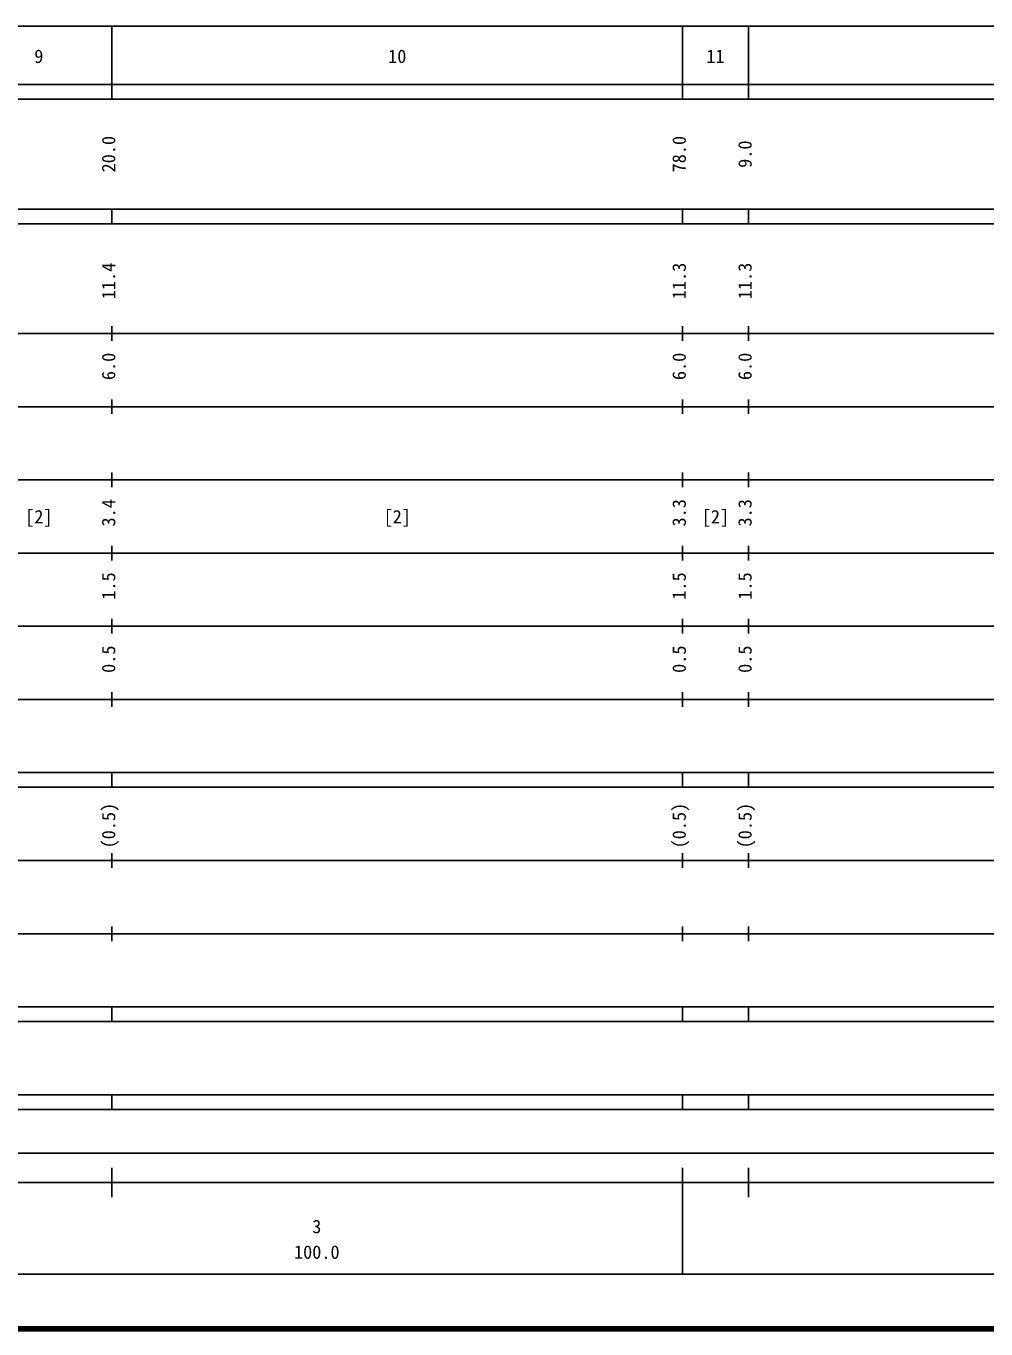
# Model space of a CAD drawing. Units: millimetres on the paper, enlarged 1000 times. Extents: x 40000 to 680000, y 20000 to 380000.
# Drawn here: x 278250 to 409484, y 20000 to 198000 of the extents above; entities that cross this region are included whole.
import ezdxf
from ezdxf.enums import TextEntityAlignment as Align

# ---------------------------------------------------------------- set-up
doc = ezdxf.new("R2010")
doc.units = ezdxf.units.MM
doc.header["$LTSCALE"] = 1000
doc.layers.add('M-TTL', color=2, linetype='Continuous', lineweight=140)
doc.layers.add('M-TTL-BAND', color=7, linetype='Continuous', lineweight=25)
doc.styles.add('ＭＳ ゴシック', font='')
doc.styles.get('ＭＳ ゴシック').set_extended_font_data('MS Gothic')

msp = doc.modelspace()

# ---------------------------------------------------------------- linework, layer by layer
at = {"layer": 'M-TTL'}
msp.add_line((40000, 20000), (680000, 20000), dxfattribs=at)
at = {"layer": 'M-TTL-BAND'}
for p, q in [((68000, 198000), (579000, 198000)), ((290000, 188000), (290000, 198000)), ((368000, 188000), (368000, 198000)), ((377000, 188000), (377000, 198000)), ((40000, 190000), (579000, 190000)), ((40000, 188000), (579000, 188000)), ((40000, 173000), (579000, 173000)), ((290000, 171000), (290000, 173000)), ((368000, 171000), (368000, 173000)), ((377000, 171000), (377000, 173000)), ((40000, 171000), (579000, 171000)), ((290000, 155000), (290000, 157000)), ((368000, 155000), (368000, 157000)), ((377000, 155000), (377000, 157000)), ((40000, 156000), (579000, 156000)), ((46000, 146000), (579000, 146000)), ((290000, 145000), (290000, 147000)), ((368000, 145000), (368000, 147000)), ((377000, 145000), (377000, 147000)), ((52000, 136000), (579000, 136000)), ((290000, 135000), (290000, 137000)), ((368000, 135000), (368000, 137000)), ((377000, 135000), (377000, 137000)), ((290000, 125000), (290000, 127000)), ((368000, 125000), (368000, 127000)), ((377000, 125000), (377000, 127000)), ((46000, 126000), (579000, 126000)), ((52000, 116000), (579000, 116000)), ((290000, 115000), (290000, 117000)), ((368000, 115000), (368000, 117000)), ((377000, 115000), (377000, 117000)), ((290000, 105000), (290000, 107000)), ((368000, 105000), (368000, 107000)), ((377000, 105000), (377000, 107000)), ((46000, 106000), (579000, 106000)), ((40000, 96000), (579000, 96000)), ((290000, 94000), (290000, 96000)), ((368000, 94000), (368000, 96000)), ((377000, 94000), (377000, 96000)), ((40000, 94000), (579000, 94000)), ((49000, 84000), (579000, 84000)), ((290000, 83000), (290000, 85000)), ((368000, 83000), (368000, 85000)), ((377000, 83000), (377000, 85000)), ((290000, 73000), (290000, 75000)), ((368000, 73000), (368000, 75000)), ((377000, 73000), (377000, 75000)), ((40000, 74000), (579000, 74000)), ((40000, 64000), (579000, 64000)), ((290000, 62000), (290000, 64000)), ((368000, 62000), (368000, 64000)), ((377000, 62000), (377000, 64000)), ((40000, 62000), (579000, 62000)), ((40000, 52000), (579000, 52000)), ((290000, 50000), (290000, 52000)), ((368000, 50000), (368000, 52000)), ((377000, 50000), (377000, 52000)), ((40000, 50000), (579000, 50000)), ((71000, 44000), (558600, 44000)), ((290000, 38000), (290000, 42000)), ((368000, 27500), (368000, 42000)), ((377000, 38000), (377000, 42000)), ((40000, 40000), (579000, 40000)), ((68000, 27500), (579000, 27500))]:
    msp.add_line(p, q, dxfattribs=at)

# ---------------------------------------------------------------- texts
at = {"layer": 'M-TTL-BAND', "style": 'ＭＳ ゴシック'}
for s, p in [('9', (280000, 192405)), ('10', (329000, 192405)), ('11', (372500, 192405)), ('[2]', (280000, 129500)), ('[2]', (329000, 129500)), ('[2]', (372500, 129500)), ('3', (318000, 32523)), ('100.0', (318000, 29033))]:
    msp.add_text(s, height=1833, dxfattribs=at).set_placement(p, align=Align.BOTTOM_CENTER)
for s, p in [('20.0', (291000, 180500)), ('78.0', (369000, 180500)), ('9.0', (378000, 180500)), ('11.4', (291000, 163174)), ('11.3', (369000, 163174)), ('11.3', (378000, 163174)), ('6.0', (291000, 151500)), ('6.0', (369000, 151500)), ('6.0', (378000, 151500)), ('3.4', (291000, 131500)), ('3.3', (369000, 131500)), ('3.3', (378000, 131500)), ('1.5', (291000, 121500)), ('1.5', (369000, 121500)), ('1.5', (378000, 121500)), ('0.5', (291000, 111500)), ('0.5', (369000, 111500)), ('0.5', (378000, 111500)), ('(0.5)', (291000, 88764)), ('(0.5)', (369000, 88764)), ('(0.5)', (378000, 88764))]:
    msp.add_text(s, height=1833, rotation=90, dxfattribs=at).set_placement(p, align=Align.BOTTOM_CENTER)

doc.saveas('drawing.dxf')
